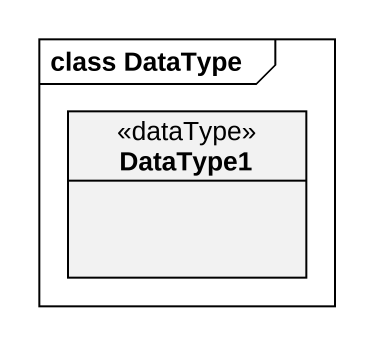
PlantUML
@startuml
mainframe class DataType
hide circle
hide empty members
class DataType1 <<dataType>>
@enduml
